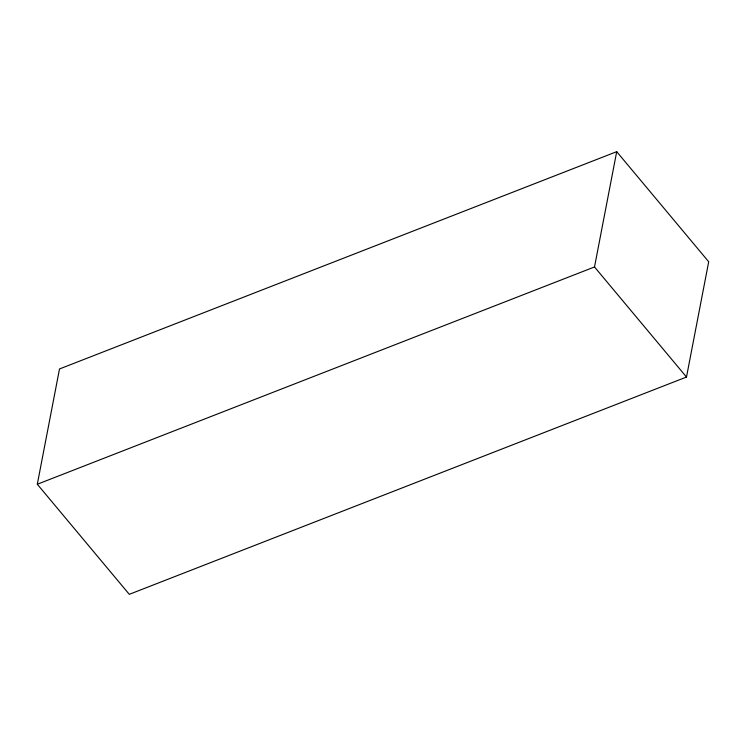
<?xml version="1.0" encoding="UTF-8"?>
<svg xmlns="http://www.w3.org/2000/svg" width="746" height="746" viewBox="0 0 746 746"><rect width="100%" height="100%" fill="white"/><g stroke="black" fill="none" stroke-linecap="round" stroke-linejoin="round"><path stroke-width="1.12" d="M37.3 484.247L59.503 368.962L616.709 151.671L708.7 261.753L686.497 377.038L129.291 594.329L37.3 484.247L594.506 266.956L616.709 151.671M594.506 266.956L686.497 377.038"/></g></svg>
